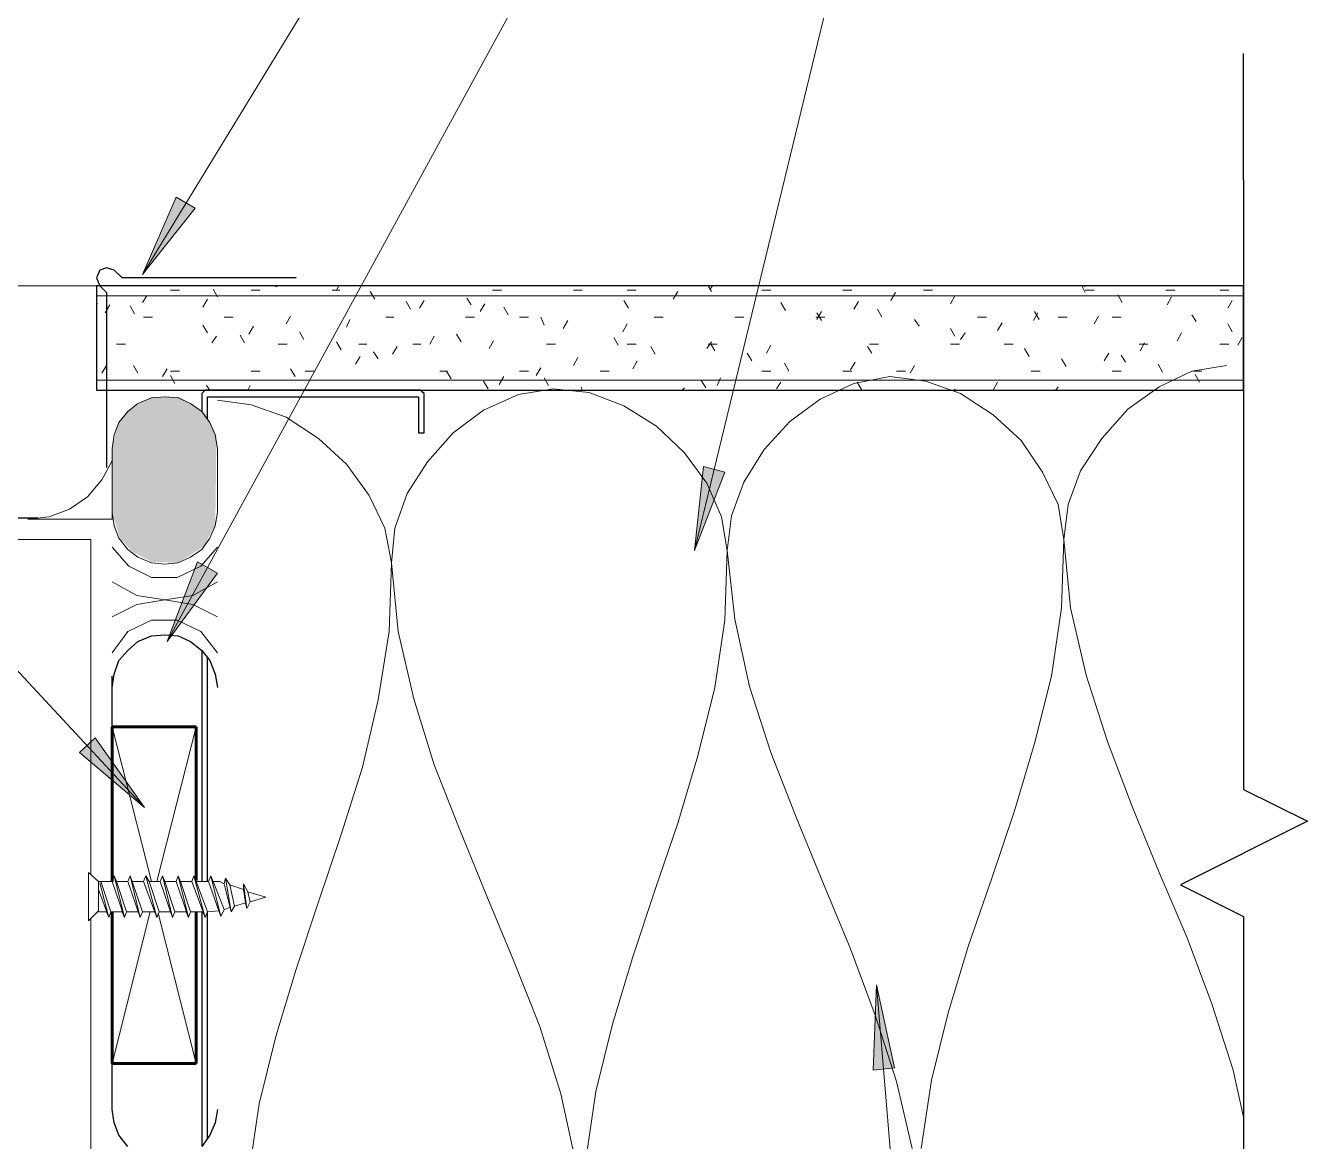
# Model space of a CAD drawing. Header units: inches. Extents: x -6061 to 13621, y -296 to 7483.
# Drawn here: x 1468.7 to 1560.2, y 7171.1 to 7250.8 of the extents above; entities that cross this region are included whole.
import ezdxf
from ezdxf.xclip import XClip

# ---------------------------------------------------------------- set-up
doc = ezdxf.new("R2010")
doc.units = ezdxf.units.IN
doc.header["$MEASUREMENT"] = 0
doc.header["$XCLIPFRAME"] = 0
doc.layers.get('0').update_dxf_attribs({"linetype": 'CONTINUOUS'})

# ---------------------------------------------------------------- blocks, each defined once
blk = doc.blocks.new('MF151174_16')
at = {"true_color": 0x7f7f7f}
blk.add_hatch(color=8, dxfattribs=at).paths.add_polyline_path([(659.4686519263934, 112.3103308230018), (662.6436518554266, 112.3103308230018), (662.6436518554266, 114.4693307747444), (659.4686519263934, 114.4693307747444)])
blk = doc.blocks.new('MF151124_13')
at = {"true_color": 0x7f7f7f}
blk.add_hatch(color=8, dxfattribs=at).paths.add_polyline_path([(662.6436518554266, 110.6593308599045), (666.6229850998149, 110.6593308599045), (666.6229850998149, 116.9246640531967), (662.6436518554266, 116.9246640531967)])

msp = doc.modelspace()

# ---------------------------------------------------------------- hatches: boundary and pattern name
at = {"true_color": 0x000007}
for points in [[(1477.04510889434, 7232.991378364498), (1480.809362288005, 7237.716717731014), (1479.447823826466, 7238.517622708389)], [(1516.449633781218, 7213.289115921059), (1518.612077220132, 7218.895450762689), (1517.090357763118, 7219.295903251376)], [(1478.807099844566, 7206.801785604317), (1482.411172242756, 7211.687305966308), (1480.96954328348, 7212.488210943683)], [(1477.205289889815, 7194.948391939159), (1473.681307989363, 7199.914002798888), (1472.560041021036, 7198.872826328299)], [(1529.424294414702, 7182.294093296625), (1529.184022921489, 7176.207215468571), (1530.705742378503, 7176.367396464046)]]:
    msp.add_hatch(color=7, dxfattribs=at).paths.add_polyline_path(points)

# ---------------------------------------------------------------- linework, layer by layer
at = {"color": 7, "linetype": 'Continuous', "lineweight": 9, "true_color": 0x000007}
for p, q in [((1477.04510889434, 7232.991378364498), (1529.504384912439, 7319.008572934634)), ((1478.807099844566, 7206.801785604317), (1529.504384912439, 7299.706762979883)), ((1477.205289889815, 7194.948391939159), (1386.703027446376, 7292.418527685765)), ((1516.449633781218, 7213.289115921059), (1529.504384912439, 7267.109930400698)), ((1473.7613984871, 7232.190473387122), (1399.837869075335, 7232.190473387122)), ((1486.655968622847, 7232.190473387122), (1486.575878125109, 7232.110382889386)), ((1491.060945998412, 7232.190473387122), (1490.900765002937, 7231.870111396172)), ((1517.650991247281, 7231.790020898435), (1517.410719754068, 7232.190473387122)), ((1517.731081745019, 7232.190473387122), (1517.570900749543, 7231.95020189391)), ((1537.433344188457, 7232.190473387122), (1537.35325369072, 7232.190473387122)), ((1544.321126993887, 7231.709930400698), (1544.080855500675, 7232.190473387122)), ((1544.321126993887, 7232.190473387122), (1544.24103649615, 7232.110382889386)), ((1552.890810251806, 7232.190473387122), (1552.890810251806, 7232.190473387122)), ((1473.7613984871, 7231.469658907485), (1555.613887174883, 7231.469658907485)), ((1477.36547088529, 7231.469658907485), (1477.04510889434, 7230.989115921059)), ((1479.047371337779, 7231.870111396172), (1479.68809531968, 7231.870111396172)), ((1481.690357763118, 7231.229387414272), (1481.369995772167, 7230.668753930109)), ((1482.411172242756, 7231.389568409747), (1482.090810251806, 7231.95020189391)), ((1484.813887174882, 7231.870111396172), (1485.454611156783, 7231.870111396172)), ((1490.580403011987, 7231.870111396172), (1491.141036496149, 7231.870111396172)), ((1493.623841926014, 7231.229387414272), (1493.303479935063, 7231.790020898435)), ((1497.147823826466, 7231.149296916535), (1496.827461835516, 7230.588663432372)), ((1500.511624731444, 7230.828934925584), (1500.191262740494, 7231.30947791201)), ((1502.033344188458, 7231.870111396172), (1502.674068170358, 7231.870111396172)), ((1507.799860025561, 7231.870111396172), (1508.440584007462, 7231.870111396172)), ((1511.724294414702, 7230.588663432372), (1511.403932423751, 7231.149296916535)), ((1511.644203916964, 7231.870111396172), (1512.284927898865, 7231.870111396172)), ((1515.248276315155, 7231.790020898435), (1514.927914324204, 7231.229387414272)), ((1521.255063645471, 7231.870111396172), (1521.895787627372, 7231.870111396172)), ((1527.021579482575, 7231.870111396172), (1527.662303464475, 7231.870111396172)), ((1530.78583287624, 7231.709930400698), (1530.46547088529, 7231.149296916535)), ((1532.788095319679, 7231.870111396172), (1533.42881930158, 7231.870111396172)), ((1535.030629256331, 7231.469658907485), (1534.710267265381, 7230.909025423322)), ((1544.321126993887, 7231.870111396172), (1544.961850975787, 7231.870111396172)), ((1546.964113419227, 7230.989115921059), (1546.643751428277, 7231.549749405222)), ((1550.087642830991, 7231.870111396172), (1550.728366812892, 7231.870111396172)), ((1550.488095319679, 7231.389568409747), (1550.167733328729, 7230.828934925584)), ((1553.931986722394, 7231.870111396172), (1554.572710704295, 7231.870111396172)), ((1554.812982197507, 7231.149296916535), (1554.492620206557, 7230.588663432372)), ((1473.841488984837, 7230.909025423322), (1473.7613984871, 7230.989115921059)), ((1474.72248445995, 7230.828934925584), (1474.402122469, 7230.268301441421)), ((1476.484475410177, 7230.188210943684), (1476.164113419227, 7230.748844427847)), ((1496.186737853615, 7230.508572934634), (1495.866375862665, 7231.069206418797)), ((1501.472710704295, 7230.909025423322), (1501.152348713345, 7230.348391939159)), ((1503.154611156783, 7230.108120445946), (1502.834249165833, 7230.668753930109)), ((1522.93696409796, 7230.428482436896), (1522.616602107009, 7230.989115921059)), ((1525.499860025561, 7230.348391939159), (1525.179498034611, 7229.787758454996)), ((1525.499860025561, 7229.707667957258), (1525.179498034611, 7230.268301441421)), ((1528.142846450901, 7231.069206418797), (1527.822484459951, 7230.508572934634)), ((1529.824746903389, 7229.947939450471), (1529.504384912439, 7230.508572934634)), ((1540.95732608891, 7230.268301441421), (1540.63696409796, 7229.707667957258)), ((1541.037416586648, 7229.787758454996), (1540.717054595698, 7230.348391939159)), ((1477.125199392078, 7229.947939450471), (1477.765923373978, 7229.947939450471)), ((1481.690357763118, 7228.826672482145), (1481.369995772167, 7229.387305966308)), ((1482.891715229182, 7229.947939450471), (1483.532439211082, 7229.947939450471)), ((1484.974068170358, 7229.307215468571), (1484.653706179408, 7228.746581984408)), ((1487.617054595697, 7230.028029948208), (1487.296692604747, 7229.467396464045)), ((1491.861850975788, 7229.787758454996), (1491.621579482575, 7229.227124970833)), ((1494.42474690339, 7229.947939450471), (1494.985380387552, 7229.947939450471)), ((1500.111172242756, 7229.947939450471), (1500.751896224657, 7229.947939450471)), ((1503.955516134159, 7229.947939450471), (1504.59624011606, 7229.947939450471)), ((1505.717507084385, 7229.387305966308), (1505.477235591172, 7229.947939450471)), ((1507.399407536874, 7229.707667957258), (1507.079045545924, 7229.147034473096)), ((1511.644203916964, 7229.467396464045), (1511.323841926014, 7228.906762979883)), ((1513.566375862665, 7229.947939450471), (1514.207099844566, 7229.947939450471)), ((1519.33289169977, 7229.947939450471), (1519.97361568167, 7229.947939450471)), ((1525.099407536874, 7229.947939450471), (1525.740131518774, 7229.947939450471)), ((1532.467733328729, 7229.307215468571), (1532.147371337779, 7229.787758454996)), ((1536.632439211082, 7229.947939450471), (1537.273163192982, 7229.947939450471)), ((1538.394430161308, 7229.547486961784), (1538.074068170358, 7228.986853477621)), ((1542.398955048186, 7229.947939450471), (1543.039679030087, 7229.947939450471)), ((1545.282212966738, 7230.028029948208), (1544.961850975787, 7229.467396464045)), ((1546.243298939588, 7229.947939450471), (1546.884022921489, 7229.947939450471)), ((1552.250086269905, 7229.627577459521), (1551.929724278955, 7230.108120445946)), ((1554.812982197507, 7228.906762979883), (1554.492620206557, 7229.467396464045)), ((1482.331081745018, 7228.586400988933), (1482.010719754068, 7228.105858002507)), ((1484.333344188457, 7228.105858002507), (1484.012982197508, 7228.66649148667)), ((1488.578140568548, 7228.346129495721), (1488.257778577597, 7228.906762979883)), ((1497.868638306105, 7228.586400988933), (1497.548276315154, 7228.02576750477)), ((1499.790810251806, 7228.185948500245), (1499.470448260856, 7228.746581984408)), ((1511.003479935063, 7227.945677007032), (1510.683117944113, 7228.506310491195)), ((1535.030629256331, 7228.586400988933), (1534.710267265381, 7229.147034473096)), ((1535.751443735969, 7228.826672482145), (1535.431081745019, 7228.346129495721)), ((1551.208909799318, 7228.826672482145), (1550.888547808367, 7228.266038997982)), ((1555.533796677146, 7228.506310491195), (1555.213434686195, 7227.945677007032)), ((1475.203027446376, 7228.02576750477), (1475.843751428277, 7228.02576750477)), ((1486.736059120584, 7228.02576750477), (1487.376783102484, 7228.02576750477)), ((1491.221126993887, 7227.625315016082), (1490.900765002937, 7228.185948500245)), ((1492.502574957688, 7228.02576750477), (1493.063208441851, 7228.02576750477)), ((1493.864113419227, 7226.984591034182), (1493.543751428277, 7227.465134020606)), ((1495.225651880765, 7227.865586509294), (1494.905289889815, 7227.304953025131)), ((1496.346918849091, 7228.02576750477), (1496.907552333254, 7228.02576750477)), ((1502.113434686195, 7228.266038997982), (1501.793072695245, 7227.70540551382)), ((1505.87768807986, 7228.02576750477), (1506.518412061761, 7228.02576750477)), ((1511.644203916964, 7228.02576750477), (1512.284927898865, 7228.02576750477)), ((1513.646466360403, 7227.304953025131), (1513.326104369453, 7227.865586509294)), ((1517.650991247281, 7228.185948500245), (1517.33062925633, 7227.70540551382)), ((1517.410719754068, 7228.02576750477), (1518.051443735969, 7228.02576750477)), ((1517.891262740493, 7227.545224518344), (1517.570900749543, 7228.105858002507)), ((1521.895787627372, 7227.945677007032), (1521.575425636422, 7227.38504352287)), ((1529.103932423752, 7227.38504352287), (1528.783570432801, 7227.865586509294)), ((1528.943751428276, 7228.02576750477), (1529.584475410176, 7228.02576750477)), ((1534.710267265381, 7228.02576750477), (1535.350991247281, 7228.02576750477)), ((1538.554611156784, 7228.02576750477), (1539.195335138684, 7228.02576750477)), ((1540.316602107009, 7227.144772029656), (1539.996240116059, 7227.70540551382)), ((1548.16547088529, 7228.02576750477), (1548.80619486719, 7228.02576750477)), ((1548.565923373978, 7228.105858002507), (1548.245561383028, 7227.545224518344)), ((1553.931986722394, 7228.02576750477), (1554.572710704295, 7228.02576750477)), ((1492.582665455426, 7227.144772029656), (1492.262303464476, 7226.584138545494)), ((1508.120222016512, 7227.064681531919), (1507.799860025561, 7226.504048047756)), ((1512.365018396602, 7226.824410038706), (1512.044656405652, 7226.263776554543)), ((1520.534249165833, 7226.824410038706), (1520.213887174883, 7227.38504352287)), ((1523.177235591173, 7226.103595559068), (1522.856873600222, 7226.664229043231)), ((1527.902574957689, 7226.744319540969), (1527.582212966738, 7226.183686056806)), ((1542.959588532349, 7226.423957550019), (1542.639226541399, 7226.984591034182)), ((1546.003027446376, 7227.38504352287), (1545.682665455426, 7226.824410038706)), ((1547.204384912439, 7226.744319540969), (1546.884022921489, 7227.224862527394)), ((1549.847371337779, 7226.023505061331), (1549.527009346828, 7226.584138545494)), ((1474.482212966738, 7226.504048047756), (1474.161850975788, 7225.943414563593)), ((1476.724746903389, 7225.943414563593), (1476.404384912439, 7226.504048047756)), ((1478.807099844566, 7226.263776554543), (1478.486737853616, 7225.70314307038)), ((1479.047371337779, 7226.103595559068), (1479.68809531968, 7226.103595559068)), ((1479.367733328729, 7225.222600083956), (1479.047371337779, 7225.783233568119)), ((1484.813887174882, 7226.103595559068), (1485.454611156783, 7226.103595559068)), ((1487.937416586647, 7225.70314307038), (1487.617054595697, 7226.263776554543)), ((1488.658231066285, 7226.103595559068), (1489.298955048186, 7226.103595559068)), ((1498.269090794793, 7226.103595559068), (1498.829724278955, 7226.103595559068)), ((1499.069995772168, 7225.542962074906), (1498.749633781217, 7226.103595559068)), ((1502.834249165833, 7225.70314307038), (1502.513887174882, 7225.142509586218)), ((1503.955516134159, 7226.103595559068), (1504.59624011606, 7226.103595559068)), ((1505.477235591172, 7226.343867052281), (1505.156873600222, 7225.783233568119)), ((1506.037869075335, 7225.06241908848), (1505.717507084385, 7225.623052572643)), ((1509.722031971263, 7226.103595559068), (1510.362755953163, 7226.103595559068)), ((1518.291715229181, 7225.623052572643), (1518.051443735969, 7225.06241908848)), ((1521.255063645471, 7226.103595559068), (1521.895787627372, 7226.103595559068)), ((1527.021579482575, 7226.103595559068), (1527.662303464475, 7226.103595559068)), ((1527.822484459951, 7225.222600083956), (1530.385380387553, 7225.70314307038)), ((1530.385380387553, 7225.70314307038), (1532.948276315155, 7225.38278107943)), ((1530.865923373978, 7226.103595559068), (1531.506647355878, 7226.103595559068)), ((1532.147371337779, 7226.504048047756), (1531.827009346828, 7225.943414563593)), ((1540.476783102485, 7226.103595559068), (1541.117507084386, 7226.103595559068)), ((1546.243298939588, 7226.103595559068), (1546.884022921489, 7226.103595559068)), ((1549.607099844566, 7224.982328590742), (1551.929724278955, 7226.103595559068)), ((1551.929724278955, 7226.103595559068), (1554.412529708819, 7226.504048047756)), ((1552.009814776693, 7226.103595559068), (1552.650538758593, 7226.103595559068)), ((1552.490357763118, 7225.302690581692), (1552.169995772168, 7225.863324065856)), ((1473.7613984871, 7225.462871577168), (1555.613887174883, 7225.462871577168)), ((1481.850538758594, 7224.74205709753), (1481.610267265381, 7225.06241908848)), ((1484.733796677145, 7225.06241908848), (1484.57361568167, 7224.74205709753)), ((1489.058683554973, 7224.74205709753), (1488.978593057236, 7224.74205709753)), ((1501.712982197507, 7224.822147595268), (1501.392620206557, 7225.38278107943)), ((1503.875425636421, 7224.42169510658), (1506.358231066286, 7224.822147595268)), ((1506.358231066286, 7224.822147595268), (1508.921126993888, 7224.581876102055)), ((1508.440584007462, 7224.74205709753), (1508.360493509725, 7224.982328590742)), ((1515.728819301579, 7224.902238093005), (1515.568638306105, 7224.74205709753)), ((1517.250538758593, 7224.902238093005), (1516.930176767642, 7225.462871577168)), ((1522.616602107009, 7225.302690581692), (1522.296240116059, 7224.822147595268)), ((1525.419769527824, 7224.101333115629), (1527.822484459951, 7225.222600083956)), ((1528.383117944113, 7224.74205709753), (1528.062755953163, 7225.302690581692)), ((1532.948276315155, 7225.38278107943), (1535.431081745019, 7224.501785604317)), ((1535.030629256331, 7224.74205709753), (1535.030629256331, 7224.822147595268)), ((1538.074068170358, 7225.302690581692), (1537.753706179407, 7224.74205709753)), ((1542.398955048186, 7224.982328590742), (1542.238774052711, 7224.74205709753)), ((1547.364565907915, 7223.380518635991), (1549.607099844566, 7224.982328590742)), ((1476.724746903389, 7223.780971124679), (1476.003932423751, 7223.220337640517)), ((1477.68583287624, 7224.181423613367), (1476.724746903389, 7223.780971124679)), ((1478.646918849091, 7224.261514111105), (1477.68583287624, 7224.181423613367)), ((1479.608004821942, 7224.181423613367), (1478.646918849091, 7224.261514111105)), ((1480.489000297055, 7223.780971124679), (1479.608004821942, 7224.181423613367)), ((1481.289905274431, 7223.220337640517), (1480.489000297055, 7223.780971124679)), ((1482.411172242756, 7224.021242617892), (1484.813887174882, 7223.700880626941)), ((1501.392620206557, 7223.300428138254), (1503.875425636421, 7224.42169510658)), ((1508.921126993888, 7224.581876102055), (1511.403932423751, 7223.620790129205)), ((1523.257326088909, 7222.499523160878), (1525.419769527824, 7224.101333115629)), ((1535.431081745019, 7224.501785604317), (1537.753706179407, 7222.980066147304)), ((1476.003932423751, 7223.220337640517), (1475.363208441851, 7222.41943266314)), ((1481.850538758594, 7222.41943266314), (1481.289905274431, 7223.220337640517)), ((1484.813887174882, 7223.700880626941), (1487.296692604747, 7222.819885151829)), ((1499.230176767643, 7221.698618183503), (1501.392620206557, 7223.300428138254)), ((1511.403932423751, 7223.620790129205), (1513.726556858141, 7222.179161169928)), ((1537.753706179407, 7222.980066147304), (1539.755968622847, 7221.13798469934)), ((1545.522484459951, 7221.298165694815), (1547.364565907915, 7223.380518635991)), ((1475.363208441851, 7222.41943266314), (1475.0428464509, 7221.538437188027)), ((1482.250991247281, 7221.538437188027), (1481.850538758594, 7222.41943266314)), ((1487.296692604747, 7222.819885151829), (1489.619317039136, 7221.298165694815)), ((1513.726556858141, 7222.179161169928), (1515.728819301579, 7220.256989224227)), ((1521.415244640946, 7220.49726071744), (1523.257326088909, 7222.499523160878)), ((1475.0428464509, 7221.538437188027), (1474.882665455426, 7220.577351215176)), ((1482.411172242756, 7220.577351215176), (1482.250991247281, 7221.538437188027)), ((1489.619317039136, 7221.298165694815), (1491.621579482575, 7219.456084246851)), ((1497.388095319679, 7219.616265242326), (1499.230176767643, 7221.698618183503)), ((1539.755968622847, 7221.13798469934), (1541.27768807986, 7218.895450762689)), ((1544.000765002937, 7218.975541260425), (1545.522484459951, 7221.298165694815)), ((1474.882665455426, 7220.577351215176), (1474.882665455426, 7216.012192844136)), ((1482.411172242756, 7216.012192844136), (1482.411172242756, 7220.577351215176)), ((1515.728819301579, 7220.256989224227), (1517.33062925633, 7218.094545785313)), ((1519.97361568167, 7218.17463628305), (1521.415244640946, 7220.49726071744)), ((1474.882665455426, 7219.696355740064), (1474.161850975788, 7218.334817278525)), ((1474.882665455426, 7215.531649857711), (1474.882665455426, 7219.696355740064)), ((1491.621579482575, 7219.456084246851), (1493.223389437326, 7217.213550310199)), ((1495.946466360403, 7217.373731305674), (1497.388095319679, 7219.616265242326)), ((1474.161850975788, 7218.334817278525), (1473.1206745052, 7217.133459812462)), ((1541.27768807986, 7218.895450762689), (1542.398955048186, 7216.572826328299)), ((1543.119769527824, 7216.572826328299), (1544.000765002937, 7218.975541260425)), ((1495.06547088529, 7214.89092587581), (1495.946466360403, 7217.373731305674)), ((1517.33062925633, 7218.094545785313), (1518.371805726919, 7215.691830853186)), ((1519.092620206557, 7215.771921350924), (1519.97361568167, 7218.17463628305)), ((1473.1206745052, 7217.133459812462), (1471.839226541399, 7216.252464337349)), ((1493.223389437326, 7217.213550310199), (1494.344656405652, 7214.89092587581)), ((1542.398955048186, 7216.572826328299), (1542.799407536873, 7214.090020898435)), ((1542.799407536873, 7214.090020898435), (1543.119769527824, 7216.572826328299)), ((1470.397597582123, 7215.691830853186), (1468.875878125109, 7215.531649857711)), ((1471.839226541399, 7216.252464337349), (1470.397597582123, 7215.691830853186)), ((1474.882665455426, 7216.012192844136), (1475.0428464509, 7215.051106871285)), ((1482.250991247281, 7215.051106871285), (1482.411172242756, 7216.012192844136)), ((1518.371805726919, 7215.691830853186), (1518.772258215607, 7213.289115921059)), ((1518.772258215607, 7213.289115921059), (1519.092620206557, 7215.771921350924)), ((1468.875878125109, 7215.531649857711), (1474.882665455426, 7215.531649857711)), ((1475.0428464509, 7215.051106871285), (1475.363208441851, 7214.170111396173)), ((1481.850538758594, 7214.170111396173), (1482.250991247281, 7215.051106871285)), ((1494.344656405652, 7214.89092587581), (1494.825199392078, 7212.408120445946)), ((1494.825199392078, 7212.408120445946), (1495.06547088529, 7214.89092587581)), ((1473.360945998413, 7214.090020898435), (1455.340584007462, 7214.090020898435)), ((1473.360945998413, 7190.142962074905), (1473.360945998413, 7214.090020898435)), ((1475.363208441851, 7214.170111396173), (1476.003932423751, 7213.369206418797)), ((1481.289905274431, 7213.369206418797), (1481.850538758594, 7214.170111396173)), ((1542.799407536873, 7214.090020898435), (1542.639226541399, 7209.204500536444)), ((1543.279950523299, 7209.204500536444), (1542.799407536873, 7214.090020898435)), ((1474.882665455426, 7213.529387414272), (1476.084022921489, 7212.167848952734)), ((1476.003932423751, 7213.369206418797), (1476.724746903389, 7212.808572934634)), ((1476.724746903389, 7212.808572934634), (1477.68583287624, 7212.408120445946)), ((1479.608004821942, 7212.408120445946), (1480.489000297055, 7212.808572934634)), ((1480.489000297055, 7212.808572934634), (1481.289905274431, 7213.369206418797)), ((1481.209814776693, 7212.167848952734), (1482.411172242756, 7213.529387414272)), ((1518.772258215607, 7213.289115921059), (1518.612077220132, 7208.32350506133)), ((1519.33289169977, 7208.403595559069), (1518.772258215607, 7213.289115921059)), ((1476.084022921489, 7212.167848952734), (1477.68583287624, 7211.366943975358)), ((1477.68583287624, 7212.408120445946), (1478.646918849091, 7212.328029948208)), ((1478.646918849091, 7212.328029948208), (1479.608004821942, 7212.408120445946)), ((1479.527914324204, 7211.366943975358), (1481.209814776693, 7212.167848952734)), ((1494.825199392078, 7212.408120445946), (1494.665018396602, 7207.522600083955)), ((1495.305742378503, 7207.522600083955), (1494.825199392078, 7212.408120445946)), ((1474.882665455426, 7211.046581984408), (1476.644656405651, 7210.085496011557)), ((1477.68583287624, 7211.366943975358), (1479.527914324204, 7211.366943975358)), ((1480.64918129253, 7210.085496011557), (1482.411172242756, 7211.046581984408)), ((1476.644656405651, 7210.085496011557), (1478.646918849091, 7209.765134020607)), ((1478.646918849091, 7209.765134020607), (1480.64918129253, 7210.085496011557)), ((1474.882665455426, 7208.563776554543), (1476.644656405651, 7209.444772029657)), ((1476.644656405651, 7209.444772029657), (1478.646918849091, 7209.765134020607)), ((1478.646918849091, 7209.765134020607), (1480.64918129253, 7209.444772029657)), ((1480.64918129253, 7209.444772029657), (1482.411172242756, 7208.563776554543)), ((1542.639226541399, 7209.204500536444), (1541.918412061761, 7204.318980174453)), ((1544.401217491625, 7204.399070672191), (1543.279950523299, 7209.204500536444)), ((1476.003932423751, 7207.522600083955), (1477.68583287624, 7208.32350506133)), ((1477.68583287624, 7208.32350506133), (1479.527914324204, 7208.32350506133)), ((1479.527914324204, 7208.32350506133), (1481.209814776693, 7207.522600083955)), ((1518.612077220132, 7208.32350506133), (1517.891262740493, 7203.518075197077)), ((1520.374068170358, 7203.598165694814), (1519.33289169977, 7208.403595559069)), ((1474.882665455426, 7206.000880626942), (1476.003932423751, 7207.522600083955)), ((1481.209814776693, 7207.522600083955), (1482.411172242756, 7206.000880626942)), ((1494.665018396602, 7207.522600083955), (1493.864113419227, 7202.637079721964)), ((1496.427009346829, 7202.717170219702), (1495.305742378503, 7207.522600083955)), ((1541.918412061761, 7204.318980174453), (1540.717054595698, 7199.5135503102)), ((1545.922936948638, 7199.673731305675), (1544.401217491625, 7204.399070672191)), ((1517.891262740493, 7203.518075197077), (1516.68990527443, 7198.632554835086)), ((1521.895787627372, 7198.872826328299), (1520.374068170358, 7203.598165694814)), ((1493.864113419227, 7202.637079721964), (1492.742846450901, 7197.831649857711)), ((1497.868638306105, 7197.991830853186), (1496.427009346829, 7202.717170219702)), ((1477.68583287624, 7189.66241908848), (1474.882665455426, 7200.714907776263)), ((1480.889452785743, 7200.714907776263), (1478.086285364928, 7189.66241908848)), ((1540.717054595698, 7199.5135503102), (1539.275425636421, 7194.708120445945)), ((1547.684927898865, 7195.028482436896), (1545.922936948638, 7199.673731305675)), ((1516.68990527443, 7198.632554835086), (1515.248276315155, 7193.827124970833)), ((1523.737869075336, 7194.147486961783), (1521.895787627372, 7198.872826328299)), ((1492.742846450901, 7197.831649857711), (1491.221126993887, 7193.026219993458)), ((1499.710719754068, 7193.346581984408), (1497.868638306105, 7197.991830853186)), ((1539.275425636421, 7194.708120445945), (1537.67361568167, 7189.902690581693)), ((1549.607099844566, 7190.30314307038), (1547.684927898865, 7195.028482436896)), ((1515.248276315155, 7193.827124970833), (1513.646466360403, 7189.101785604317)), ((1525.660041021037, 7189.502238093005), (1523.737869075336, 7194.147486961783)), ((1491.221126993887, 7193.026219993458), (1489.619317039136, 7188.220790129204)), ((1501.63289169977, 7188.621242617892), (1499.710719754068, 7193.346581984408)), ((1473.921579482575, 7189.66241908848), (1473.200765002937, 7190.30314307038)), ((1473.200765002937, 7190.30314307038), (1473.200765002937, 7186.859251667665)), ((1475.0428464509, 7190.062871577168), (1474.882665455426, 7189.66241908848)), ((1475.203027446376, 7189.66241908848), (1475.0428464509, 7190.062871577168)), ((1475.0428464509, 7190.062871577168), (1475.763660930539, 7187.099523160879)), ((1476.164113419227, 7190.062871577168), (1476.003932423751, 7189.66241908848)), ((1476.324294414702, 7189.66241908848), (1476.164113419227, 7190.062871577168)), ((1476.164113419227, 7190.062871577168), (1476.884927898865, 7187.099523160879)), ((1477.285380387552, 7190.062871577168), (1477.125199392078, 7189.66241908848)), ((1477.525651880766, 7189.66241908848), (1477.285380387552, 7190.062871577168)), ((1477.285380387552, 7190.062871577168), (1478.086285364928, 7187.099523160879)), ((1478.486737853616, 7190.062871577168), (1478.326556858141, 7189.66241908848)), ((1478.646918849091, 7189.66241908848), (1478.486737853616, 7190.062871577168)), ((1478.486737853616, 7190.062871577168), (1479.207552333254, 7187.099523160879)), ((1479.608004821942, 7190.062871577168), (1479.447823826466, 7189.66241908848)), ((1479.768185817416, 7189.66241908848), (1479.608004821942, 7190.062871577168)), ((1479.608004821942, 7190.062871577168), (1480.32881930158, 7187.099523160879)), ((1480.729271790267, 7190.062871577168), (1480.569090794792, 7189.66241908848)), ((1480.889452785743, 7189.66241908848), (1480.729271790267, 7190.062871577168)), ((1480.729271790267, 7190.062871577168), (1481.530176767643, 7187.099523160879)), ((1481.930629256331, 7190.062871577168), (1481.770448260856, 7189.66241908848)), ((1482.090810251806, 7189.66241908848), (1481.930629256331, 7190.062871577168)), ((1481.930629256331, 7190.062871577168), (1482.651443735969, 7187.179613658615)), ((1551.609362288005, 7185.657894201602), (1549.607099844566, 7190.30314307038)), ((1473.921579482575, 7189.66241908848), (1473.921579482575, 7187.499975649566)), ((1474.882665455426, 7189.66241908848), (1473.921579482575, 7189.66241908848)), ((1473.921579482575, 7187.580066147303), (1473.921579482575, 7189.66241908848)), ((1474.642393962213, 7187.099523160879), (1473.921579482575, 7189.101785604317)), ((1474.001669980313, 7189.582328590743), (1474.642393962213, 7187.099523160879)), ((1474.802574957688, 7187.499975649566), (1474.08176047805, 7189.66241908848)), ((1475.763660930539, 7187.099523160879), (1474.882665455426, 7189.66241908848)), ((1476.003932423751, 7189.66241908848), (1475.203027446376, 7189.66241908848)), ((1475.923841926015, 7187.499975649566), (1475.203027446376, 7189.66241908848)), ((1476.884927898865, 7187.099523160879), (1476.003932423751, 7189.66241908848)), ((1477.125199392078, 7189.66241908848), (1476.324294414702, 7189.66241908848)), ((1477.04510889434, 7187.499975649566), (1476.324294414702, 7189.66241908848)), ((1478.086285364928, 7187.099523160879), (1477.125199392078, 7189.66241908848)), ((1478.326556858141, 7189.66241908848), (1477.525651880766, 7189.66241908848)), ((1478.246466360403, 7187.499975649566), (1477.525651880766, 7189.66241908848)), ((1479.207552333254, 7187.099523160879), (1478.326556858141, 7189.66241908848)), ((1479.447823826466, 7189.66241908848), (1478.646918849091, 7189.66241908848)), ((1478.646918849091, 7189.66241908848), (1479.367733328729, 7187.499975649566)), ((1480.32881930158, 7187.099523160879), (1479.447823826466, 7189.66241908848)), ((1480.569090794792, 7189.66241908848), (1479.768185817416, 7189.66241908848)), ((1480.489000297055, 7187.499975649566), (1479.768185817416, 7189.66241908848)), ((1481.530176767643, 7187.099523160879), (1480.569090794792, 7189.66241908848)), ((1481.770448260856, 7189.66241908848), (1480.889452785743, 7189.66241908848)), ((1481.690357763118, 7187.499975649566), (1480.889452785743, 7189.66241908848)), ((1482.491262740494, 7187.580066147303), (1481.770448260856, 7189.66241908848)), ((1482.571353238231, 7189.66241908848), (1482.090810251806, 7189.66241908848)), ((1482.891715229182, 7187.660156645042), (1482.090810251806, 7189.66241908848)), ((1482.891715229182, 7189.502238093005), (1482.571353238231, 7189.66241908848)), ((1482.971805726919, 7189.902690581693), (1482.891715229182, 7189.502238093005)), ((1482.891715229182, 7189.502238093005), (1483.372258215607, 7187.499975649566)), ((1483.292167717869, 7189.422147595267), (1482.971805726919, 7189.902690581693)), ((1483.372258215607, 7187.499975649566), (1482.971805726919, 7189.902690581693)), ((1484.25325369072, 7189.101785604317), (1483.292167717869, 7189.422147595267)), ((1483.292167717869, 7189.422147595267), (1483.612529708819, 7187.900428138254)), ((1484.57361568167, 7188.941604608842), (1484.25325369072, 7189.502238093005)), ((1484.25325369072, 7189.502238093005), (1484.25325369072, 7189.101785604317)), ((1484.25325369072, 7189.502238093005), (1484.493525183932, 7187.740247142779)), ((1484.413434686195, 7188.140699631466), (1484.25325369072, 7189.101785604317)), ((1513.646466360403, 7189.101785604317), (1512.044656405652, 7184.296355740064)), ((1527.582212966738, 7184.856989224227), (1525.660041021037, 7189.502238093005)), ((1537.67361568167, 7189.902690581693), (1535.991715229182, 7185.09726071744)), ((1483.612529708819, 7187.900428138254), (1484.413434686195, 7188.140699631466)), ((1484.413434686195, 7188.140699631466), (1484.493525183932, 7187.740247142779)), ((1484.493525183932, 7187.740247142779), (1484.733796677145, 7188.220790129204)), ((1485.855063645471, 7188.541152120154), (1484.57361568167, 7188.941604608842)), ((1484.57361568167, 7188.941604608842), (1484.733796677145, 7188.220790129204)), ((1484.733796677145, 7188.220790129204), (1485.855063645471, 7188.541152120154)), ((1489.619317039136, 7188.220790129204), (1488.017507084385, 7183.41536026495)), ((1503.555063645471, 7183.975993749114), (1501.63289169977, 7188.621242617892)), ((1473.200765002937, 7186.859251667665), (1473.921579482575, 7187.580066147303)), ((1473.921579482575, 7187.499975649566), (1474.482212966738, 7187.499975649566)), ((1474.482212966738, 7187.499975649566), (1474.642393962213, 7187.099523160879)), ((1474.642393962213, 7187.099523160879), (1474.802574957688, 7187.499975649566)), ((1474.802574957688, 7187.499975649566), (1475.603479935064, 7187.499975649566)), ((1477.605742378502, 7187.499975649566), (1474.882665455426, 7176.687758454996)), ((1475.603479935064, 7187.499975649566), (1475.763660930539, 7187.099523160879)), ((1475.763660930539, 7187.099523160879), (1475.923841926015, 7187.499975649566)), ((1475.923841926015, 7187.499975649566), (1476.804837401127, 7187.499975649566)), ((1476.804837401127, 7187.499975649566), (1476.884927898865, 7187.099523160879)), ((1476.884927898865, 7187.099523160879), (1477.04510889434, 7187.499975649566)), ((1477.04510889434, 7187.499975649566), (1477.926104369453, 7187.499975649566)), ((1477.926104369453, 7187.499975649566), (1478.086285364928, 7187.099523160879)), ((1478.086285364928, 7187.099523160879), (1478.246466360403, 7187.499975649566)), ((1480.889452785743, 7176.687758454996), (1478.166375862666, 7187.419885151829)), ((1478.246466360403, 7187.499975649566), (1479.047371337779, 7187.499975649566)), ((1479.047371337779, 7187.499975649566), (1479.207552333254, 7187.099523160879)), ((1479.207552333254, 7187.099523160879), (1479.367733328729, 7187.499975649566)), ((1479.367733328729, 7187.499975649566), (1480.168638306104, 7187.499975649566)), ((1480.168638306104, 7187.499975649566), (1480.32881930158, 7187.099523160879)), ((1480.32881930158, 7187.099523160879), (1480.489000297055, 7187.499975649566)), ((1480.489000297055, 7187.499975649566), (1481.369995772167, 7187.499975649566)), ((1481.369995772167, 7187.499975649566), (1481.530176767643, 7187.099523160879)), ((1481.530176767643, 7187.099523160879), (1481.690357763118, 7187.499975649566)), ((1481.690357763118, 7187.499975649566), (1482.491262740494, 7187.580066147303)), ((1482.491262740494, 7187.580066147303), (1482.651443735969, 7187.179613658615)), ((1482.651443735969, 7187.179613658615), (1482.891715229182, 7187.660156645042)), ((1482.891715229182, 7187.660156645042), (1483.292167717869, 7187.820337640516)), ((1483.292167717869, 7187.900428138254), (1483.372258215607, 7187.499975649566)), ((1483.372258215607, 7187.499975649566), (1483.612529708819, 7187.900428138254)), ((1473.360945998413, 7163.072373839611), (1473.360945998413, 7187.019432663141)), ((1553.371353238232, 7180.932554835086), (1551.609362288005, 7185.657894201602)), ((1529.344203916964, 7180.131649857711), (1527.582212966738, 7184.856989224227)), ((1535.991715229182, 7185.09726071744), (1534.550086269905, 7180.291830853185)), ((1505.397145093435, 7179.330744880335), (1503.555063645471, 7183.975993749114)), ((1512.044656405652, 7184.296355740064), (1510.603027446376, 7179.49092587581)), ((1488.017507084385, 7183.41536026495), (1486.575878125109, 7178.609930400698)), ((1529.424294414702, 7182.294093296625), (1535.991715229182, 7103.965586509295)), ((1554.893072695245, 7176.207215468571), (1553.371353238232, 7180.932554835086)), ((1530.865923373978, 7175.406310491195), (1529.344203916964, 7180.131649857711)), ((1534.550086269905, 7180.291830853185), (1533.348728803842, 7175.486400988932)), ((1506.918864550448, 7174.525315016082), (1505.397145093435, 7179.330744880335)), ((1510.603027446376, 7179.49092587581), (1509.401669980312, 7174.685496011557)), ((1486.575878125109, 7178.609930400698), (1485.374520659046, 7173.804500536444)), ((1531.987190342304, 7170.600880626941), (1530.865923373978, 7175.406310491195)), ((1533.348728803842, 7175.486400988932), (1532.627914324205, 7170.600880626941)), ((1555.613887174883, 7172.843414563594), (1554.893072695245, 7176.207215468571)), ((1507.960041021037, 7169.719885151829), (1506.918864550448, 7174.525315016082)), ((1509.401669980312, 7174.685496011557), (1508.680855500675, 7169.799975649566)), ((1485.374520659046, 7173.804500536444), (1484.653706179408, 7168.918980174453))]:
    msp.add_line(p, q, dxfattribs=at)
at = {"color": 7, "linetype": 'Continuous', "lineweight": 30, "true_color": 0x000007}
for p, q in [((1555.613887174883, 7239.718980174453), (1555.613887174883, 7248.769206418797)), ((1555.613887174883, 7239.718980174453), (1555.613887174883, 7196.22983990296)), ((1474.001669980313, 7233.311740355449), (1473.7613984871, 7232.751106871286)), ((1474.482212966738, 7233.471921350923), (1474.001669980313, 7233.311740355449)), ((1475.0428464509, 7233.311740355449), (1474.482212966738, 7233.471921350923)), ((1475.603479935064, 7232.751106871286), (1475.0428464509, 7233.311740355449)), ((1473.7613984871, 7232.751106871286), (1474.001669980313, 7232.190473387122)), ((1555.613887174883, 7232.190473387122), (1473.7613984871, 7232.190473387122)), ((1473.7613984871, 7232.190473387122), (1473.7613984871, 7224.74205709753)), ((1474.001669980313, 7232.190473387122), (1474.482212966738, 7231.709930400698)), ((1488.017507084385, 7232.751106871286), (1475.603479935064, 7232.751106871286)), ((1555.613887174883, 7224.74205709753), (1555.613887174883, 7232.190473387122)), ((1474.482212966738, 7231.709930400698), (1474.482212966738, 7219.215812753639)), ((1473.7613984871, 7224.74205709753), (1555.613887174883, 7224.74205709753)), ((1481.530176767643, 7224.74205709753), (1481.450086269905, 7224.661966599792)), ((1481.690357763118, 7224.74205709753), (1481.530176767643, 7224.74205709753)), ((1496.827461835516, 7224.74205709753), (1481.690357763118, 7224.74205709753)), ((1496.907552333254, 7224.74205709753), (1496.827461835516, 7224.74205709753)), ((1496.987642830991, 7224.661966599792), (1496.907552333254, 7224.74205709753)), ((1481.369995772167, 7224.581876102055), (1481.289905274431, 7224.501785604317)), ((1481.289905274431, 7224.501785604317), (1481.289905274431, 7224.42169510658)), ((1481.289905274431, 7224.42169510658), (1481.289905274431, 7224.341604608841)), ((1481.289905274431, 7224.341604608841), (1481.289905274431, 7223.220337640517)), ((1481.450086269905, 7224.661966599792), (1481.369995772167, 7224.581876102055)), ((1481.690357763118, 7222.659704156354), (1481.690357763118, 7224.261514111105)), ((1481.690357763118, 7224.261514111105), (1496.747371337779, 7224.261514111105)), ((1496.747371337779, 7224.261514111105), (1496.747371337779, 7221.698618183503)), ((1497.067733328729, 7224.581876102055), (1496.987642830991, 7224.661966599792)), ((1497.147823826466, 7224.501785604317), (1497.067733328729, 7224.581876102055)), ((1497.147823826466, 7224.42169510658), (1497.147823826466, 7224.501785604317)), ((1497.147823826466, 7224.341604608841), (1497.147823826466, 7224.42169510658)), ((1497.147823826466, 7221.698618183503), (1497.147823826466, 7224.341604608841)), ((1496.747371337779, 7221.698618183503), (1497.147823826466, 7221.698618183503)), ((1469.596692604748, 7215.611740355448), (1453.898955048186, 7215.611740355448)), ((1476.003932423751, 7206.161061622416), (1476.724746903389, 7206.801785604317)), ((1476.724746903389, 7206.801785604317), (1477.68583287624, 7207.202238093005)), ((1477.68583287624, 7207.202238093005), (1478.646918849091, 7207.282328590743)), ((1478.646918849091, 7207.282328590743), (1479.608004821942, 7207.202238093005)), ((1479.608004821942, 7207.202238093005), (1480.489000297055, 7206.801785604317)), ((1480.489000297055, 7206.801785604317), (1481.289905274431, 7206.161061622416)), ((1475.363208441851, 7205.440247142779), (1476.003932423751, 7206.161061622416)), ((1481.289905274431, 7206.161061622416), (1481.289905274431, 7189.66241908848)), ((1481.289905274431, 7206.161061622416), (1481.850538758594, 7205.440247142779)), ((1481.690357763118, 7189.66241908848), (1481.690357763118, 7205.680518635992)), ((1475.0428464509, 7204.479161169928), (1475.363208441851, 7205.440247142779)), ((1481.850538758594, 7205.440247142779), (1482.250991247281, 7204.479161169928)), ((1474.882665455426, 7203.518075197077), (1475.0428464509, 7204.479161169928)), ((1474.882665455426, 7189.66241908848), (1474.882665455426, 7204.318980174453)), ((1482.250991247281, 7204.479161169928), (1482.411172242756, 7203.518075197077)), ((1555.613887174883, 7196.22983990296), (1560.179045545923, 7193.987305966309)), ((1560.179045545923, 7193.987305966309), (1551.12881930158, 7189.422147595267)), ((1551.12881930158, 7189.422147595267), (1555.613887174883, 7187.179613658615)), ((1474.882665455426, 7173.404048047756), (1474.882665455426, 7187.499975649566)), ((1481.289905274431, 7187.499975649566), (1481.289905274431, 7170.761061622416)), ((1481.690357763118, 7171.32169510658), (1481.690357763118, 7187.499975649566)), ((1555.613887174883, 7187.179613658615), (1555.613887174883, 7143.690473387122)), ((1475.0428464509, 7172.442962074905), (1474.882665455426, 7173.404048047756)), ((1482.411172242756, 7173.404048047756), (1482.250991247281, 7172.442962074905)), ((1475.363208441851, 7171.561966599792), (1475.0428464509, 7172.442962074905)), ((1482.250991247281, 7172.442962074905), (1481.850538758594, 7171.561966599792)), ((1476.003932423751, 7170.761061622416), (1475.363208441851, 7171.561966599792)), ((1481.850538758594, 7171.561966599792), (1481.289905274431, 7170.761061622416))]:
    msp.add_line(p, q, dxfattribs=at)
at = {"color": 7, "linetype": 'Continuous', "lineweight": 60, "true_color": 0x000007}
for p, q in [((1474.882665455426, 7200.714907776263), (1480.889452785743, 7200.714907776263)), ((1474.882665455426, 7189.66241908848), (1474.882665455426, 7200.714907776263)), ((1480.889452785743, 7200.714907776263), (1480.889452785743, 7189.742509586217)), ((1474.882665455426, 7176.687758454996), (1474.882665455426, 7187.499975649566)), ((1480.889452785743, 7187.499975649566), (1480.889452785743, 7176.687758454996)), ((1480.889452785743, 7176.687758454996), (1474.882665455426, 7176.687758454996))]:
    msp.add_line(p, q, dxfattribs=at)
at = {"color": 7, "linetype": 'Continuous', "lineweight": 9, "true_color": 0x000007}
for points in [[(1477.04510889434, 7232.991378364498), (1480.809362288005, 7237.716717731014), (1479.447823826466, 7238.517622708389)], [(1516.449633781218, 7213.289115921059), (1518.612077220132, 7218.895450762689), (1517.090357763118, 7219.295903251376)], [(1478.807099844566, 7206.801785604317), (1482.411172242756, 7211.687305966308), (1480.96954328348, 7212.488210943683)], [(1477.205289889815, 7194.948391939159), (1473.681307989363, 7199.914002798888), (1472.560041021036, 7198.872826328299)], [(1529.424294414702, 7182.294093296625), (1529.184022921489, 7176.207215468571), (1530.705742378503, 7176.367396464046)]]:
    msp.add_lwpolyline(points, close=True, dxfattribs=at)

# ---------------------------------------------------------------- block references
at = {"color": 7, "true_color": 0xffffff}
ref = msp.add_blockref('MF151124_13', (221.2261043694525, 7003.051559359973), dxfattribs=dict(at, xscale=1.8919015636469, yscale=1.8919015636469, zscale=1.8919015636469))
XClip(ref).set_block_clipping_path([(664.1253184889754, 116.9246640531967), (663.2363185088461, 116.4166640645514), (662.8976518497492, 115.9933307406803), (662.6436518554266, 115.0196640957768), (662.6436518554266, 112.5643308173244), (662.9399851821363, 111.5906641724209), (663.4056518383945, 111.0826641837756), (664.1253184889754, 110.7016641922916), (665.1413184662661, 110.6593308599045), (666.1149851111695, 111.2943308457111), (666.5383184350407, 112.0986641610662), (666.5806517674278, 115.485330752035), (666.1573184435566, 116.2896640673901), (665.2683184634274, 116.8823307208096), (665.1413184662661, 116.9246640531967)])
ref = msp.add_blockref('MF151174_16', (221.2261043694525, 7003.051559359973), dxfattribs=dict(at, xscale=1.8919015636469, yscale=1.8919015636469, zscale=1.8919015636469))
XClip(ref).set_block_clipping_path([(662.6013185230395, 114.4693307747444), (662.2203185315554, 113.7073307917764), (661.6276518781359, 113.1146641383569), (660.5269852360711, 112.5219974849373), (659.4686519263934, 112.3526641553889), (662.6436518554266, 112.3103308230018), (662.6436518554266, 114.4693307747444)])

doc.saveas('drawing.dxf')
